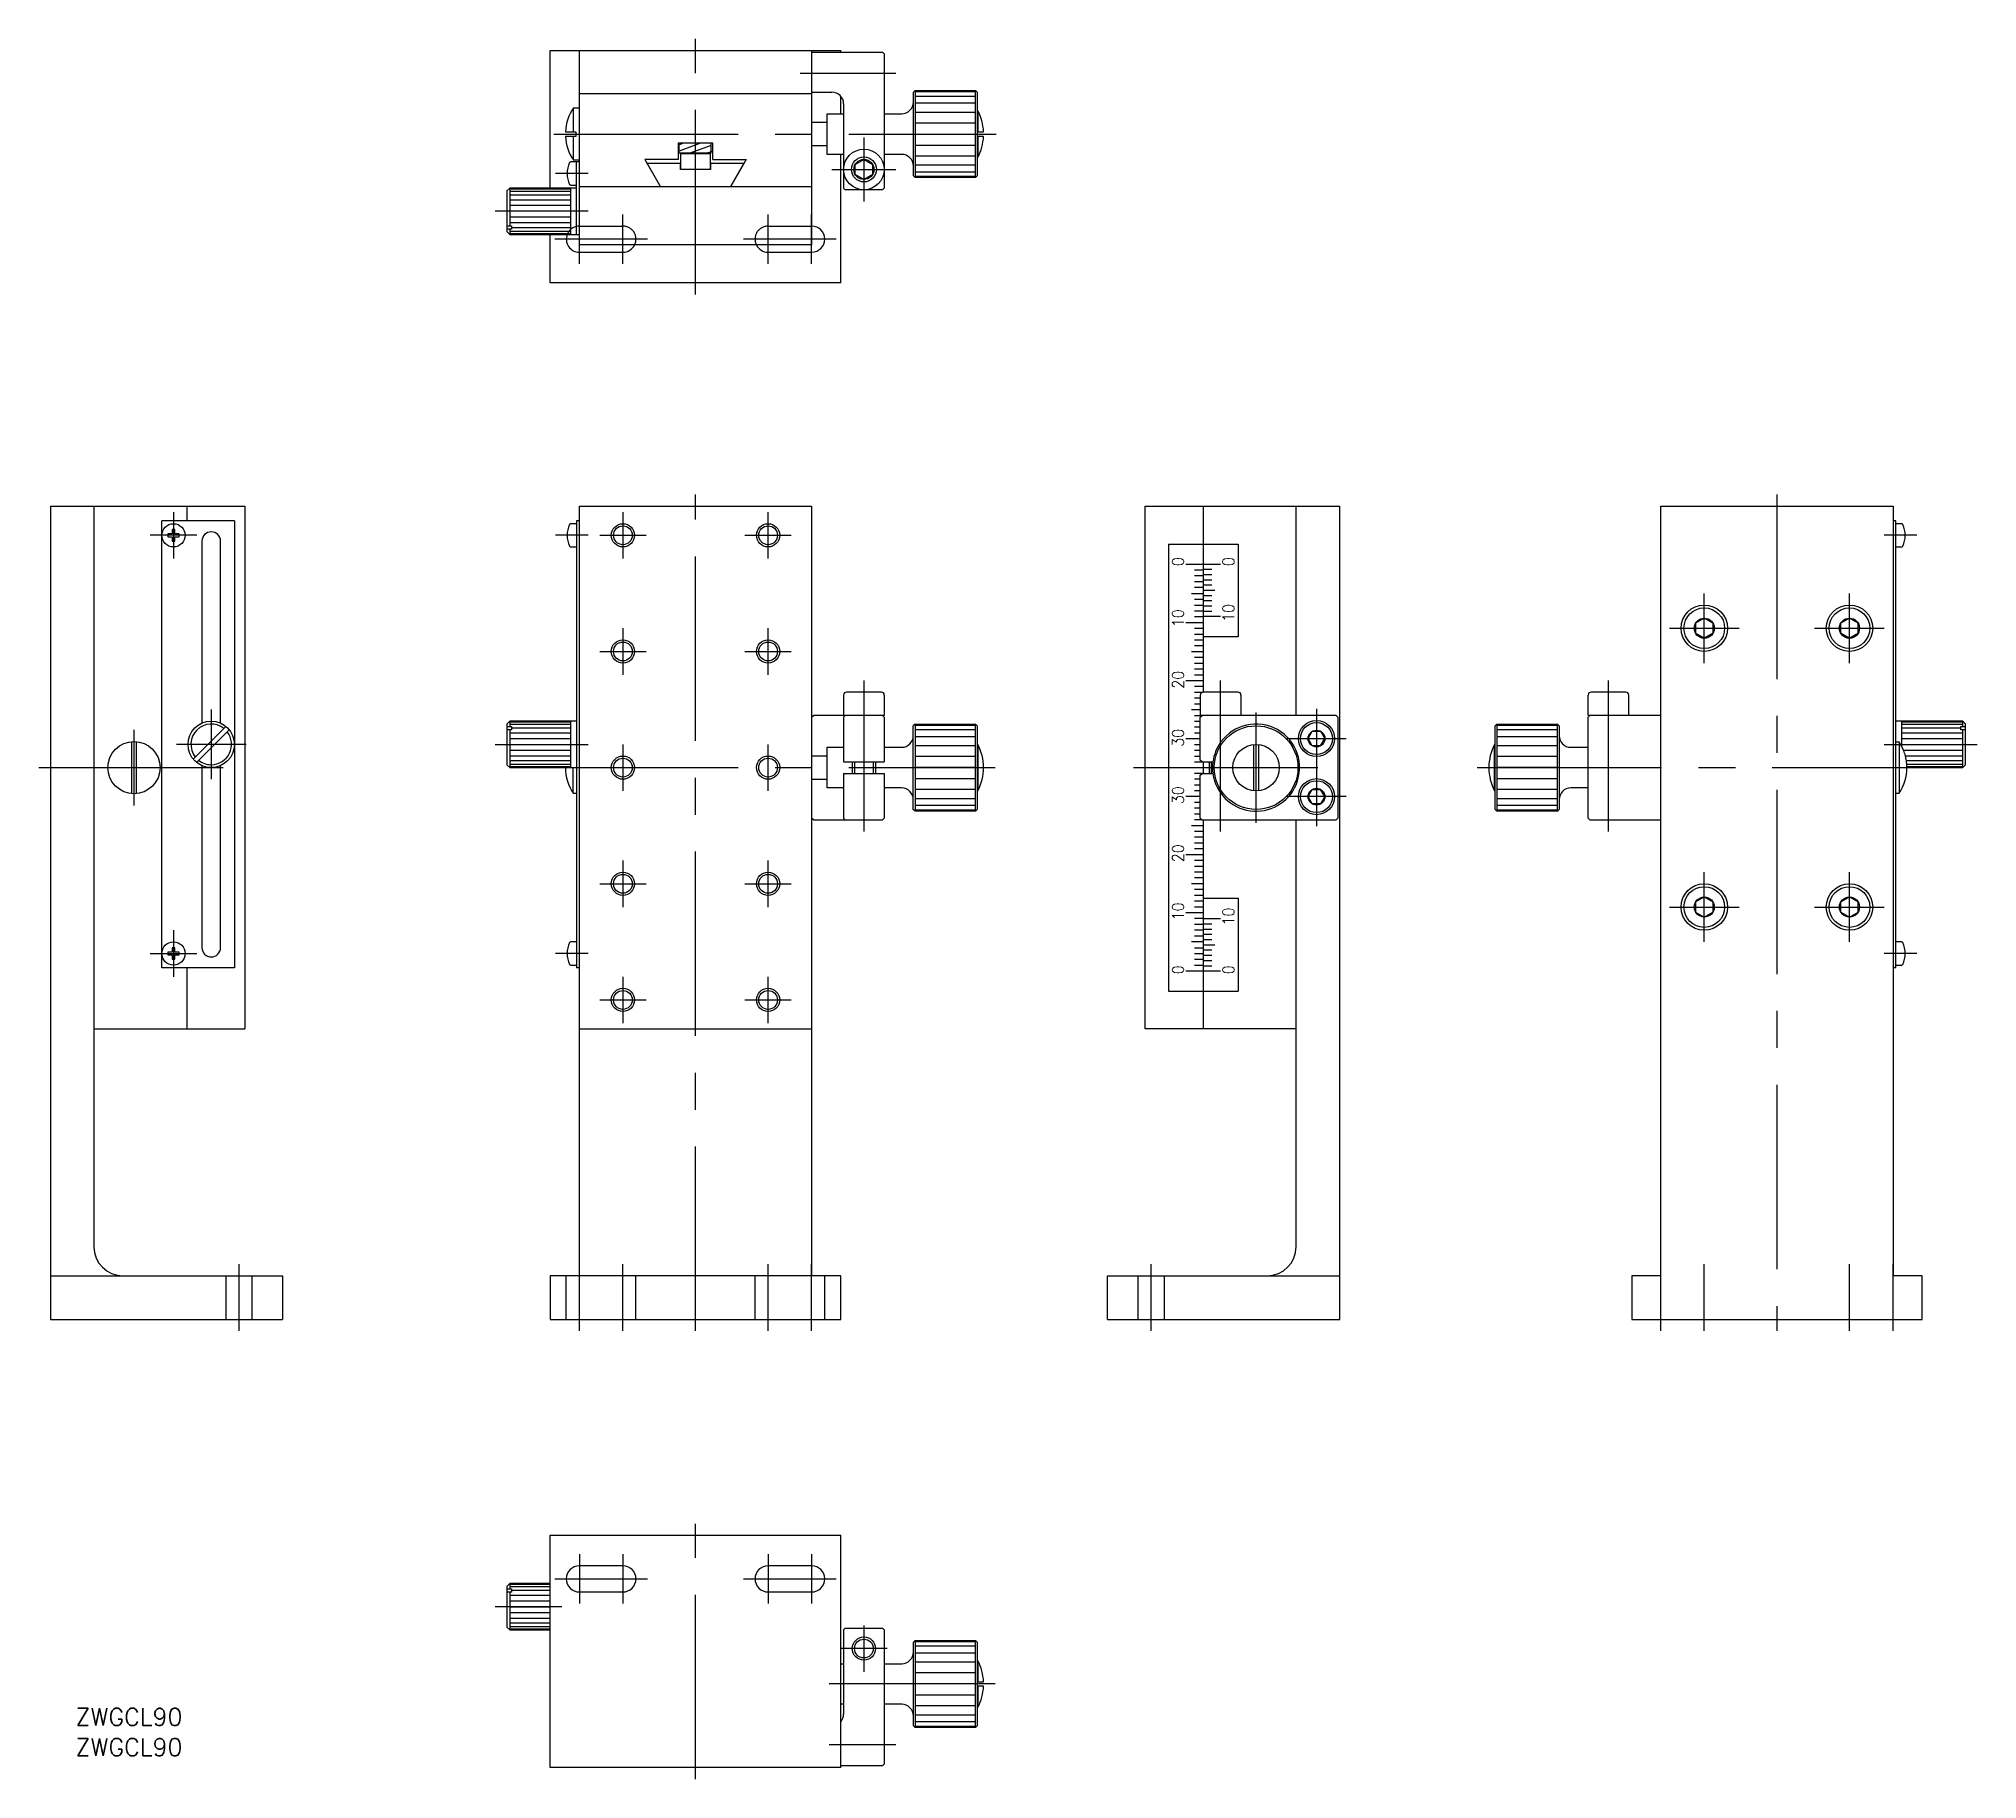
# Model space of a CAD drawing. Extents: x -113 to 221, y -174 to 125.
import ezdxf

# ---------------------------------------------------------------- set-up
doc = ezdxf.new("R2010")
doc.units = 0
doc.linetypes.add('CENTER', pattern=[50.8, 31.75, -6.35, 6.35, -6.35])
doc.linetypes.add('DASHED', pattern=[19.05, 12.7, -6.35])
doc.layers.get('0').update_dxf_attribs({"linetype": 'CONTINUOUS'})
doc.layers.add('CENTER', color=1, linetype='CENTER')
doc.styles.add('CONVERTER_2', font='txt.shx', dxfattribs={"width": 0.9})
doc.styles.get("Standard").update_dxf_attribs({"font": 'txt.shx', "height": 3, "bigfont": 'bigfont.shx'})

msp = doc.modelspace()

# ---------------------------------------------------------------- linework, layer by layer
at = {"color": 7, "linetype": 'CONTINUOUS'}
for p, q in [((-25, 123.49), (25, 123.49)), ((-25, 99.79), (-25, 123.49)), ((-20, 88.74), (-20, 123.49)), ((20, 123.49), (20, 99.99)), ((20, 123.19), (32.2, 123.19)), ((20, 122.89), (20, 116.29)), ((25, 123.19), (25, 123.49)), ((32.2, 123.19), (32.5, 122.89)), ((32.5, 122.89), (32.5, 115.49)), ((-21.01, 113.59), (-20, 113.59)), ((-21.01, 109.49), (-21.01, 113.59)), ((20, 115.99), (-20, 115.99)), ((20, 116.29), (23.5, 116.29)), ((25, 115.02), (25, 115.62)), ((25, 112.59), (25, 115.02)), ((25, 112.59), (25, 115.02)), ((25.5, 114.29), (25.5, 112.59)), ((32.5, 115.99), (32.5, 105.59)), ((37.81, 116.59), (37.51, 116.29)), ((37.51, 101.89), (37.51, 116.29)), ((37.81, 116.59), (37.81, 101.59)), ((37.81, 116.59), (48.21, 116.59)), ((48.21, 116.34), (37.81, 116.34)), ((37.81, 115.59), (48.21, 115.59)), ((48.21, 114.4), (37.81, 114.4)), ((48.21, 101.59), (48.21, 116.59)), ((48.51, 116.29), (48.21, 116.59)), ((48.51, 116.29), (48.51, 101.89)), ((22.7, 111.09), (20, 111.09)), ((22.7, 112.59), (25, 112.59)), ((22.7, 105.59), (22.7, 112.59)), ((25, 112.59), (25.5, 112.59)), ((25.5, 112.59), (25.5, 105.59)), ((32.5, 112.59), (35.51, 112.59)), ((37.81, 112.84), (48.21, 112.84)), ((37.81, 111.03), (48.21, 111.03)), ((48.51, 113.09), (48.61, 113.09)), ((48.61, 113.09), (48.61, 109.49)), ((-22.39, 109.49), (-20.6, 109.49)), ((-20.6, 108.69), (-22.39, 108.69)), ((-21.01, 104.59), (-21.01, 108.69)), ((-20.6, 109.49), (-20.6, 108.69)), ((-3, 107.49), (-3, 104.69)), ((3, 107.49), (-3, 107.49)), ((-2.8, 105.77), (-2.8, 107.49)), ((2.7, 105.77), (2.7, 107.49)), ((3, 104.69), (3, 107.49)), ((20, 107.09), (22.7, 107.09)), ((37.81, 109.09), (48.21, 109.09)), ((37.81, 107.15), (48.21, 107.15)), ((48.51, 109.49), (49.6, 109.49)), ((49.6, 108.69), (48.51, 108.69)), ((48.61, 108.69), (48.61, 105.09)), ((-20.5, 104.29), (-21.49, 104.29)), ((-20, 104.59), (-21.01, 104.59)), ((-20, 104.29), (-21, 104.29)), ((-20.5, 91.79), (-20.5, 104.29)), ((-8.71, 104.69), (-6, 99.99)), ((-3, 104.69), (-8.71, 104.69)), ((-8.31, 103.99), (-6, 99.99)), ((-2.6, 103.99), (-8.31, 103.99)), ((2.7, 105.77), (-2.8, 105.77)), ((-2.6, 102.99), (-2.6, 103.99)), ((-2.5, 102.99), (-2.5, 105.77)), ((2.5, 105.69), (-2.5, 105.69)), ((2.5, 105.77), (2.5, 102.99)), ((2.6, 103.99), (2.6, 102.99)), ((8.31, 103.99), (2.6, 103.99)), ((3, 106.09), (2.7, 106.09)), ((3, 104.69), (8.71, 104.69)), ((8.71, 104.69), (6, 99.99)), ((6, 99.99), (8.31, 103.99)), ((25.5, 105.59), (22.7, 105.59)), ((25, 83.49), (25, 105.59)), ((25.5, 105.59), (25.5, 99.79)), ((27.5, 103.86), (29, 104.72)), ((27.5, 102.13), (27.5, 103.86)), ((29, 104.72), (30.5, 103.86)), ((30.5, 103.86), (30.5, 102.13)), ((32.5, 105.59), (32.5, 102.99)), ((35.51, 105.59), (32.5, 105.59)), ((37.81, 105.34), (48.21, 105.34)), ((37.81, 103.79), (48.21, 103.79)), ((48.61, 105.09), (48.51, 105.09)), ((-21.49, 100.29), (-20.5, 100.29)), ((2.6, 102.99), (-2.6, 102.99)), ((29, 101.26), (27.5, 102.13)), ((30.5, 102.13), (29, 101.26)), ((32.5, 102.99), (32.5, 99.79)), ((37.51, 101.89), (37.81, 101.59)), ((37.81, 102.6), (48.21, 102.6)), ((37.81, 101.85), (48.21, 101.85)), ((48.21, 101.59), (37.81, 101.59)), ((48.51, 101.89), (48.21, 101.59)), ((-32.5, 99.29), (-32, 99.79)), ((-32.5, 99.29), (-32.5, 92.29)), ((-20.5, 99.79), (-32, 99.79)), ((-32, 99.79), (-32, 93.26)), ((-32, 99.66), (-21.49, 99.66)), ((-32, 99.26), (-21.49, 99.26)), ((-32, 98.62), (-21.49, 98.62)), ((-32, 97.79), (-21.49, 97.79)), ((-32, 96.83), (-21.49, 96.83)), ((-21.5, 99.79), (-21.5, 91.79)), ((20, 99.99), (-20, 99.99)), ((20, 99.99), (20, 89.99)), ((25.8, 99.49), (25.5, 99.79)), ((32.2, 99.49), (25.8, 99.49)), ((32.5, 99.79), (32.2, 99.49)), ((-21.49, 95.79), (-32, 95.79)), ((-21.49, 94.76), (-32, 94.76)), ((-21.49, 93.79), (-32, 93.79)), ((-32.5, 93.26), (-31.7, 93.26)), ((-31.7, 92.7), (-32.5, 92.7)), ((-32, 91.79), (-32.5, 92.29)), ((-32, 92.7), (-32, 91.79)), ((-21.49, 92.33), (-32, 92.33)), ((-21.49, 91.93), (-32, 91.93)), ((-32, 91.79), (-20, 91.79)), ((-31.7, 93.26), (-31.7, 92.7)), ((-21.49, 92.96), (-31.7, 92.96)), ((-25, 83.49), (-25, 91.79)), ((20, 89.99), (-20, 89.99)), ((-20, 88.74), (-12.5, 88.74)), ((12.5, 88.74), (20, 88.74)), ((25, 83.49), (-25, 83.49)), ((-111.09, 45), (-77.59, 45)), ((-111.09, 45), (-111.09, -95)), ((-103.59, 45), (-103.59, -82.5)), ((-87.59, 45), (-87.59, 42.5)), ((-77.59, 45), (-77.59, -45)), ((-20, -87.5), (-20, 45)), ((-20, 45), (20, 45)), ((20, 45), (20, -87.5)), ((77.43, -45), (77.43, 45)), ((77.43, 45), (110.93, 45)), ((87.43, 45), (87.43, 30)), ((103.43, 9), (103.43, 45)), ((110.93, -95), (110.93, 45)), ((166.21, -87.5), (166.21, 45)), ((166.21, 45), (206.21, 45)), ((206.21, 45), (206.21, -87.5)), ((-91.89, -34.5), (-91.89, 42.5)), ((-79.39, 42.5), (-91.89, 42.5)), ((-90.89, 40.25), (-90.89, 39.75)), ((-90.14, 40.25), (-90.89, 40.25)), ((-89.64, 41), (-90.14, 41)), ((-90.14, 41), (-90.14, 40.25)), ((-89.64, 40.25), (-89.64, 41)), ((-88.89, 40.25), (-89.64, 40.25)), ((-88.89, 39.75), (-88.89, 40.25)), ((-79.39, 42.5), (-79.39, -34.5)), ((-20.5, 42), (-21.49, 42)), ((-20.5, 42.5), (-20.5, -34.5)), ((-20, 42.5), (-20.5, 42.5)), ((206.71, 42.5), (206.21, 42.5)), ((206.71, -34.5), (206.71, 42.5)), ((207.7, 42), (206.71, 42)), ((-90.89, 39.75), (-90.14, 39.75)), ((-90.14, 39.75), (-90.14, 39)), ((-90.14, 39), (-89.64, 39)), ((-89.64, 39), (-89.64, 39.75)), ((-89.64, 39.75), (-88.89, 39.75)), ((-84.99, 39), (-84.99, 7.67)), ((-81.79, 7.67), (-81.79, 39)), ((-21.49, 38), (-20.5, 38)), ((81.43, 38.5), (81.43, 0)), ((81.43, 38.5), (93.43, 38.5)), ((93.43, 38.5), (93.43, 22.5)), ((206.71, 38), (207.7, 38)), ((87.43, 35), (84.43, 35)), ((87.43, 34), (85.93, 34)), ((90.43, 35), (87.43, 35)), ((88.93, 34.1), (87.43, 34.1)), ((87.43, 33), (85.93, 33)), ((87.43, 32), (85.93, 32)), ((87.43, 31), (85.93, 31)), ((88.93, 33.2), (87.43, 33.2)), ((88.93, 32.3), (87.43, 32.3)), ((87.43, 32), (87.43, 31)), ((87.43, 32), (87.43, 31)), ((88.93, 31.4), (87.43, 31.4)), ((87.43, 31), (87.43, 30)), ((87.43, 31), (87.43, 30)), ((89.43, 30.5), (87.43, 30.5)), ((85.43, 30), (87.43, 30)), ((85.93, 29), (87.43, 29)), ((85.93, 28), (87.43, 28)), ((85.93, 27), (87.43, 27)), ((87.43, 30), (87.43, 29)), ((87.43, 30), (87.43, 29)), ((88.93, 29.6), (87.43, 29.6)), ((87.43, 29), (87.43, 28)), ((87.43, 29), (87.43, 28)), ((88.93, 28.7), (87.43, 28.7)), ((87.43, 28), (87.43, 27)), ((87.43, 28), (87.43, 27)), ((88.93, 27.8), (87.43, 27.8)), ((87.43, 27), (87.43, 26)), ((87.43, 27), (87.43, 26)), ((88.93, 26.9), (87.43, 26.9)), ((84.43, 25), (87.43, 25)), ((85.93, 26), (87.43, 26)), ((85.93, 24), (87.43, 24)), ((90.43, 26), (87.43, 26)), ((87.43, 26), (87.43, 25)), ((87.43, 26), (87.43, 25)), ((87.43, 25), (87.43, 24)), ((87.43, 24), (87.43, 23)), ((173.71, 25.73), (172.21, 24.87)), ((172.21, 24.87), (172.21, 23.13)), ((175.21, 24.87), (173.71, 25.73)), ((175.21, 24.87), (175.21, 23.13)), ((198.71, 25.73), (197.21, 24.87)), ((197.21, 23.13), (197.21, 24.87)), ((200.21, 24.87), (198.71, 25.73)), ((200.21, 23.13), (200.21, 24.87)), ((85.93, 23), (87.43, 23)), ((85.93, 22), (87.43, 22)), ((85.93, 21), (87.43, 21)), ((87.43, 23), (87.43, 22)), ((93.43, 22.5), (87.43, 22.5)), ((87.43, 22), (87.43, 21)), ((87.43, 21), (87.43, 20)), ((173.71, 22.27), (172.21, 23.13)), ((175.21, 23.13), (173.71, 22.27)), ((198.71, 22.27), (197.21, 23.13)), ((200.21, 23.13), (198.71, 22.27)), ((85.43, 20), (87.43, 20)), ((85.93, 19), (87.43, 19)), ((85.93, 18), (87.43, 18)), ((85.93, 17), (87.43, 17)), ((87.43, 20), (87.43, 19)), ((87.43, 19), (87.43, 18)), ((87.43, 18), (87.43, 17)), ((87.43, 17), (87.43, 16)), ((84.43, 15), (87.43, 15)), ((85.93, 16), (87.43, 16)), ((85.93, 14), (87.43, 14)), ((87.43, 16), (87.43, 15)), ((87.43, 15), (87.43, 14)), ((87.43, 14), (87.43, 13)), ((25.5, 12.5), (25.5, 9)), ((32, 13), (26, 13)), ((32.5, 12.5), (32.5, 9)), ((85.93, 13), (87.43, 13)), ((85.93, 12), (86.93, 12)), ((85.93, 11), (86.93, 11)), ((86.93, 12.5), (86.93, 12)), ((86.93, 12), (86.93, 11)), ((86.93, 11), (86.93, 10)), ((93.43, 13), (87.43, 13)), ((93.93, 12.5), (93.93, 9)), ((153.71, 9), (153.71, 12.5)), ((160.21, 13), (154.21, 13)), ((160.71, 9), (160.71, 12.5)), ((-86.49, 1.47), (-80.86, 7.1)), ((-32.5, 7.5), (-32, 8)), ((-32.5, 7.5), (-32.5, 0.5)), ((-32.5, 7.1), (-31.7, 7.1)), ((-20.5, 8), (-32, 8)), ((-32, 8), (-32, 7.1)), ((-32, 7.86), (-21.5, 7.86)), ((-32, 7.46), (-21.5, 7.46)), ((-31.7, 7.1), (-31.7, 6.53)), ((-31.7, 6.83), (-21.5, 6.83)), ((-21.5, 8), (-21.5, 0)), ((20, 8.7), (20.3, 9)), ((20, 8.7), (20, -8.7)), ((32.5, 9), (20.3, 9)), ((25.5, 9), (25, 9)), ((25.8, 9), (25.5, 8.7)), ((25.5, 8.7), (25.5, 1)), ((32.5, 8.7), (32.2, 9)), ((32.5, 8.7), (32.5, 1)), ((37.8, 7.5), (37.5, 7.2)), ((37.5, 0), (37.5, 7.2)), ((37.8, 7.5), (37.8, -7.5)), ((37.8, 7.5), (48.2, 7.5)), ((48.2, 7.24), (37.8, 7.24)), ((48.2, -7.5), (48.2, 7.5)), ((48.2, 7.5), (48.5, 7.2)), ((48.5, 7.2), (48.5, -7.2)), ((85.43, 10), (86.93, 10)), ((85.93, 9), (86.93, 9)), ((85.93, 8), (86.93, 8)), ((85.93, 7), (86.93, 7)), ((86.93, 10), (86.93, 9)), ((103.43, 9), (86.93, 9)), ((86.93, 8.7), (87.23, 9)), ((86.93, 8), (86.93, 8.7)), ((86.93, 7), (86.93, 8)), ((86.93, 6), (86.93, 7)), ((87.43, 9), (87.23, 9)), ((110.33, 9), (103.43, 9)), ((110.63, 8.7), (110.33, 9)), ((110.63, 8.7), (110.63, -8.7)), ((137.71, 7.2), (138.01, 7.5)), ((137.71, -7.2), (137.71, 7.2)), ((138.01, 7.5), (138.01, -7.5)), ((138.01, 7.5), (148.41, 7.5)), ((148.41, 7.24), (138.01, 7.24)), ((148.41, -7.5), (148.41, 7.5)), ((148.71, 7.2), (148.41, 7.5)), ((148.71, 7.2), (148.71, 0)), ((166.21, 9), (153.71, 9)), ((154.01, 9), (153.71, 8.7)), ((153.71, -8.7), (153.71, 8.7)), ((166.21, 2), (166.21, 9)), ((166.21, -8.7), (166.21, 8.7)), ((218.21, 8), (206.71, 8)), ((207.71, 3.66), (207.71, 8)), ((207.71, 7.86), (218.21, 7.86)), ((207.71, 7.46), (218.21, 7.46)), ((207.71, 6.83), (217.91, 6.83)), ((217.91, 6.53), (217.91, 7.1)), ((217.91, 7.1), (218.71, 7.1)), ((218.21, 8), (218.71, 7.5)), ((218.21, 7.1), (218.21, 8)), ((218.71, 0.5), (218.71, 7.5)), ((-97.09, -4.48), (-97.09, 4.48)), ((-96.29, 4.48), (-96.29, -4.48)), ((-80.29, 6.53), (-85.92, 0.9)), ((-31.7, 6.53), (-32.5, 6.53)), ((-32, 6.53), (-32, 0)), ((-32, 6), (-21.5, 6)), ((-32, 5.04), (-21.5, 5.04)), ((-32, 4), (-21.5, 4)), ((22.7, 3.5), (25.5, 3.5)), ((22.7, -3.5), (22.7, 3.5)), ((32.5, 3.5), (35.5, 3.5)), ((48.2, 6.5), (37.8, 6.5)), ((48.2, 5.3), (37.8, 5.3)), ((48.2, 3.75), (37.8, 3.75)), ((48.5, 4), (48.6, 4)), ((48.6, 4), (48.6, -4)), ((84.43, 5), (86.93, 5)), ((85.93, 6), (86.93, 6)), ((85.93, 4), (86.93, 4)), ((86.93, 5), (86.93, 6)), ((86.93, 4), (86.93, 5)), ((86.93, 3), (86.93, 4)), ((96.13, -3.98), (96.13, 3.98)), ((96.93, 3.98), (96.93, -3.98)), ((105.48, 5), (106.2, 6.25)), ((106.2, 3.75), (105.48, 5)), ((106.2, 6.25), (107.65, 6.25)), ((107.65, 3.75), (106.2, 3.75)), ((107.65, 6.25), (108.37, 5)), ((107.65, 3.75), (108.37, 5)), ((137.61, 4), (137.71, 4)), ((137.61, -4), (137.61, 4)), ((148.41, 6.5), (138.01, 6.5)), ((148.41, 5.3), (138.01, 5.3)), ((148.41, 3.75), (138.01, 3.75)), ((150.71, 3.5), (153.71, 3.5)), ((207.27, 4.41), (206.71, 4.41)), ((207.27, 4.41), (207.27, 0)), ((207.71, 6), (218.21, 6)), ((207.71, 5.04), (218.21, 5.04)), ((207.71, 4), (218.21, 4)), ((218.71, 6.53), (217.91, 6.53)), ((218.21, 0), (218.21, 6.53)), ((-84.99, 0.33), (-84.99, -31)), ((-81.79, -31), (-81.79, 0.33)), ((-32, 0), (-32.5, 0.5)), ((-21.5, 2.96), (-32, 2.96)), ((-21.5, 2), (-32, 2)), ((-21.5, 1.17), (-32, 1.17)), ((-21.5, 0.54), (-32, 0.54)), ((-21.5, 0.14), (-32, 0.14)), ((-32, 0), (-20.5, 0)), ((-21.06, -4.41), (-21.06, 0)), ((20, 2), (20, -2)), ((22.7, 2), (20, 2)), ((25.5, 1), (32.5, 1)), ((27, 1), (27.38, 1)), ((27.38, 1), (27.38, -1)), ((27.38, 1), (30.62, 1)), ((30.62, 1), (30.62, -1)), ((30.62, 1), (31, 1)), ((37.5, -7.2), (37.5, 0)), ((48.2, 1.94), (37.8, 1.94)), ((48.2, 0), (37.8, 0)), ((81.43, 0), (81.43, -38.5)), ((85.43, 0), (87.43, 0)), ((85.93, 3), (86.93, 3)), ((85.93, 2), (86.93, 2)), ((85.93, 1), (87.23, 1)), ((86.93, 2), (86.93, 3)), ((86.93, 1.3), (86.93, 2)), ((87.23, 1), (86.93, 1.3)), ((87.23, 1), (87.43, 1)), ((87.43, 1), (87.43, -1)), ((87.43, 1), (89.09, 1)), ((87.43, 1), (87.43, 0)), ((87.43, 0), (87.43, -1)), ((88.8, 1), (88.8, -1)), ((148.41, 1.94), (138.01, 1.94)), ((148.41, 0), (138.01, 0)), ((148.71, 0), (148.71, -7.2)), ((207.27, 0), (207.27, -4.41)), ((218.21, 2.96), (208.03, 2.96)), ((218.21, 2), (208.34, 2)), ((218.21, 1.17), (208.51, 1.17)), ((218.21, 0.54), (208.58, 0.54)), ((218.21, 0.14), (208.59, 0.14)), ((208.6, 0), (218.21, 0)), ((218.71, 0.5), (218.21, 0)), ((20, -2), (22.7, -2)), ((25.5, -1), (25.5, -8.7)), ((25.5, -1), (32.5, -1)), ((27, -1), (27.38, -1)), ((27.38, -1), (30.62, -1)), ((30.62, -1), (31, -1)), ((32.5, -1), (32.5, -8.7)), ((48.2, -1.94), (37.8, -1.94)), ((87.23, -1), (85.93, -1)), ((86.93, -2), (85.93, -2)), ((86.93, -3), (85.93, -3)), ((86.93, -1.3), (87.23, -1)), ((86.93, -8.7), (86.93, -1.3)), ((87.23, -1), (87.43, -1)), ((87.23, -1), (87.43, -1)), ((87.43, -1), (89.09, -1)), ((148.41, -1.94), (138.01, -1.94)), ((166.21, -9), (166.21, -2)), ((-21.06, -4.41), (-20.5, -4.41)), ((25.5, -3.5), (22.7, -3.5)), ((35.5, -3.5), (32.5, -3.5)), ((48.2, -3.75), (37.8, -3.75)), ((37.8, -5.3), (48.2, -5.3)), ((48.2, -6.5), (37.8, -6.5)), ((48.6, -4), (48.5, -4)), ((86.93, -5), (84.43, -5)), ((86.93, -4), (85.93, -4)), ((86.93, -6), (85.93, -6)), ((105.48, -5), (106.2, -3.75)), ((106.2, -6.25), (105.48, -5)), ((106.2, -3.75), (107.65, -3.75)), ((107.65, -6.25), (106.2, -6.25)), ((108.37, -5), (107.65, -3.75)), ((108.37, -5), (107.65, -6.25)), ((137.71, -4), (137.61, -4)), ((148.41, -3.75), (138.01, -3.75)), ((138.01, -5.3), (148.41, -5.3)), ((148.41, -6.5), (138.01, -6.5)), ((153.71, -3.5), (150.71, -3.5)), ((206.71, -4.41), (207.27, -4.41)), ((20.3, -9), (20, -8.7)), ((20.3, -9), (32.2, -9)), ((25.8, -9), (25.5, -8.7)), ((32.2, -9), (32.5, -8.7)), ((37.8, -7.5), (37.5, -7.2)), ((37.8, -7.24), (48.2, -7.24)), ((48.2, -7.5), (37.8, -7.5)), ((48.2, -7.5), (48.5, -7.2)), ((87.43, -10), (85.43, -10)), ((86.93, -7), (85.93, -7)), ((86.93, -8), (85.93, -8)), ((87.23, -9), (85.93, -9)), ((86.93, -8.7), (87.23, -9)), ((87.23, -9), (87.43, -9)), ((87.23, -9), (87.93, -9)), ((87.43, -9), (103.43, -9)), ((87.43, -9), (87.43, -10)), ((87.43, -10), (87.43, -11)), ((103.43, -82.5), (103.43, -9)), ((103.43, -9), (110.33, -9)), ((110.33, -9), (110.63, -8.7)), ((110.63, -8.7), (110.33, -9)), ((137.71, -7.2), (138.01, -7.5)), ((138.01, -7.24), (148.41, -7.24)), ((148.41, -7.5), (138.01, -7.5)), ((148.71, -7.2), (148.41, -7.5)), ((153.71, -8.7), (154.01, -9)), ((154.01, -9), (166.21, -9)), ((87.43, -11), (85.93, -11)), ((87.43, -12), (85.93, -12)), ((87.43, -13), (85.93, -13)), ((87.43, -11), (87.43, -12)), ((87.43, -12), (87.43, -22.5)), ((87.43, -15), (84.43, -15)), ((87.43, -14), (85.93, -14)), ((87.43, -16), (85.93, -16)), ((87.43, -20), (85.43, -20)), ((87.43, -17), (85.93, -17)), ((87.43, -18), (85.93, -18)), ((87.43, -19), (85.93, -19)), ((87.43, -21), (85.93, -21)), ((87.43, -22), (85.93, -22)), ((87.43, -23), (85.93, -23)), ((87.43, -22.5), (87.43, -45)), ((87.43, -22.5), (93.43, -22.5)), ((93.43, -22.5), (93.43, -38.5)), ((172.21, -23.13), (173.71, -22.27)), ((172.21, -23.13), (172.21, -24.87)), ((173.71, -22.27), (175.21, -23.13)), ((175.21, -23.13), (175.21, -24.87)), ((197.21, -23.13), (198.71, -22.27)), ((197.21, -24.87), (197.21, -23.13)), ((198.71, -22.27), (200.21, -23.13)), ((200.21, -24.87), (200.21, -23.13)), ((87.43, -25), (84.43, -25)), ((87.43, -25), (84.43, -25)), ((87.43, -24), (85.93, -24)), ((87.43, -24), (85.93, -24)), ((87.43, -26), (85.93, -26)), ((87.43, -26), (85.93, -26)), ((87.43, -24), (87.43, -25)), ((87.43, -25), (87.43, -26)), ((87.43, -26), (90.43, -26)), ((87.43, -26), (87.43, -27)), ((172.21, -24.87), (173.71, -25.73)), ((173.71, -25.73), (175.21, -24.87)), ((197.21, -24.87), (198.71, -25.73)), ((198.71, -25.73), (200.21, -24.87)), ((-20.5, -30), (-21.49, -30)), ((87.43, -30), (85.43, -30)), ((87.43, -30), (85.43, -30)), ((87.43, -27), (85.93, -27)), ((87.43, -27), (85.93, -27)), ((87.43, -28), (85.93, -28)), ((87.43, -28), (85.93, -28)), ((87.43, -29), (85.93, -29)), ((87.43, -29), (85.93, -29)), ((87.43, -26.9), (88.93, -26.9)), ((87.43, -27), (87.43, -28)), ((87.43, -27.8), (88.93, -27.8)), ((87.43, -28), (87.43, -29)), ((87.43, -28.7), (88.93, -28.7)), ((87.43, -29), (87.43, -30)), ((87.43, -29.6), (88.93, -29.6)), ((87.43, -30), (87.43, -31)), ((207.7, -30), (206.71, -30)), ((-90.89, -31.75), (-90.89, -32.25)), ((-90.14, -31.75), (-90.89, -31.75)), ((-90.89, -32.25), (-90.14, -32.25)), ((-89.64, -31), (-90.14, -31)), ((-90.14, -31), (-90.14, -31.75)), ((-90.14, -32.25), (-90.14, -33)), ((-90.14, -33), (-89.64, -33)), ((-89.64, -31.75), (-89.64, -31)), ((-88.89, -31.75), (-89.64, -31.75)), ((-89.64, -32.25), (-88.89, -32.25)), ((-89.64, -33), (-89.64, -32.25)), ((-88.89, -32.25), (-88.89, -31.75)), ((85.93, -31), (87.43, -31)), ((85.93, -31), (87.43, -31)), ((85.93, -32), (87.43, -32)), ((85.93, -32), (87.43, -32)), ((85.93, -33), (87.43, -33)), ((87.43, -30.5), (89.43, -30.5)), ((87.43, -31), (87.43, -32)), ((87.43, -31.4), (88.93, -31.4)), ((87.43, -32.3), (88.93, -32.3)), ((87.43, -33.2), (88.93, -33.2)), ((-79.39, -34.5), (-91.89, -34.5)), ((-87.59, -34.5), (-87.59, -45)), ((-21.49, -34), (-20.5, -34)), ((-20, -34.5), (-20.5, -34.5)), ((84.43, -35), (87.43, -35)), ((85.93, -34), (87.43, -34)), ((87.43, -34.1), (88.93, -34.1)), ((87.43, -35), (90.43, -35)), ((206.71, -34.5), (206.21, -34.5)), ((206.71, -34), (207.7, -34)), ((81.43, -38.5), (93.43, -38.5)), ((-103.59, -45), (-77.59, -45)), ((-20, -45), (20, -45)), ((103.43, -45), (77.43, -45)), ((-111.09, -87.5), (-71.09, -87.5)), ((-71.09, -87.5), (-71.09, -95)), ((25, -87.5), (-25, -87.5)), ((-25, -87.5), (-25, -95)), ((25, -95), (25, -87.5)), ((70.93, -87.5), (110.93, -87.5)), ((70.93, -95), (70.93, -87.5)), ((166.21, -87.5), (161.21, -87.5)), ((161.21, -87.5), (161.21, -95)), ((211.21, -87.5), (206.21, -87.5)), ((211.21, -95), (211.21, -87.5)), ((-111.09, -95), (-71.09, -95)), ((-25, -95), (25, -95)), ((70.93, -95), (110.93, -95)), ((161.21, -95), (211.21, -95)), ((-25, -132.18), (25, -132.18)), ((-25, -140.48), (-25, -132.18)), ((25, -154.28), (25, -132.18)), ((-12.5, -137.43), (-20, -137.43)), ((20, -137.43), (12.5, -137.43)), ((-32.5, -140.98), (-32, -140.48)), ((-32.5, -140.98), (-32.5, -147.98)), ((-32.5, -141.38), (-31.7, -141.38)), ((-31.7, -141.94), (-32.5, -141.94)), ((-25, -140.48), (-32, -140.48)), ((-32, -140.48), (-32, -141.38)), ((-32, -140.61), (-25, -140.61)), ((-32, -141.01), (-25, -141.01)), ((-32, -141.94), (-32, -144.48)), ((-32, -142.48), (-25, -142.48)), ((-32, -143.44), (-25, -143.44)), ((-31.7, -141.38), (-31.7, -141.94)), ((-31.7, -141.65), (-25, -141.65)), ((-25, -140.61), (-25, -140.48)), ((-25, -141.01), (-25, -140.61)), ((-25, -141.65), (-25, -141.01)), ((-25, -142.48), (-25, -141.65)), ((-25, -143.44), (-25, -142.48)), ((-25, -144.48), (-25, -143.44)), ((-20, -141.93), (-12.5, -141.93)), ((12.5, -141.93), (20, -141.93)), ((-32, -144.48), (-25, -144.48)), ((-32, -144.48), (-32, -148.48)), ((-25, -145.51), (-32, -145.51)), ((-25, -146.48), (-32, -146.48)), ((-25, -145.51), (-25, -144.48)), ((-25, -146.48), (-25, -145.51)), ((-25, -147.3), (-25, -146.48)), ((-32, -148.48), (-32.5, -147.98)), ((-25, -147.3), (-32, -147.3)), ((-25, -147.94), (-32, -147.94)), ((-25, -148.34), (-32, -148.34)), ((-32, -148.48), (-25, -148.48)), ((-25, -147.94), (-25, -147.3)), ((-25, -148.34), (-25, -147.94)), ((-25, -148.48), (-25, -148.34)), ((-25, -172.18), (-25, -148.48)), ((25.5, -148.48), (25.8, -148.18)), ((25.5, -148.48), (25.5, -154.28)), ((25.8, -148.18), (32.2, -148.18)), ((32.2, -148.18), (32.5, -148.48)), ((32.5, -148.48), (32.5, -151.68)), ((32.5, -151.68), (32.5, -154.28)), ((37.81, -150.28), (37.51, -150.58)), ((37.51, -164.98), (37.51, -150.58)), ((37.81, -150.28), (37.81, -165.28)), ((37.81, -150.28), (48.21, -150.28)), ((48.21, -150.53), (37.81, -150.53)), ((48.21, -151.28), (37.81, -151.28)), ((48.21, -152.47), (37.81, -152.47)), ((48.21, -165.28), (48.21, -150.28)), ((48.21, -150.28), (48.51, -150.58)), ((48.51, -150.58), (48.51, -164.98)), ((25, -161.28), (25, -154.28)), ((25, -154.28), (25.5, -154.28)), ((25.5, -154.28), (25.5, -161.28)), ((32.5, -154.28), (32.5, -164.68)), ((32.5, -154.28), (35.51, -154.28)), ((48.21, -154.03), (37.81, -154.03)), ((48.21, -155.83), (37.81, -155.83)), ((48.51, -153.78), (48.61, -153.78)), ((48.61, -153.78), (48.61, -157.38)), ((48.21, -157.78), (37.81, -157.78)), ((48.21, -159.72), (37.81, -159.72)), ((48.51, -157.38), (49.6, -157.38)), ((49.6, -158.18), (48.51, -158.18)), ((48.61, -158.18), (48.61, -161.78)), ((25, -164.3), (25, -161.28)), ((25, -164.3), (25, -161.28)), ((25.5, -161.28), (25, -161.28)), ((25.5, -161.28), (25.5, -162.98)), ((35.51, -161.28), (32.5, -161.28)), ((48.21, -161.53), (37.81, -161.53)), ((37.81, -163.08), (48.21, -163.08)), ((48.61, -161.78), (48.51, -161.78)), ((25, -171.88), (25, -164.3)), ((32.5, -164.18), (32.5, -171.58)), ((37.51, -164.98), (37.81, -165.28)), ((48.21, -164.27), (37.81, -164.27)), ((37.81, -165.02), (48.21, -165.02)), ((48.21, -165.28), (37.81, -165.28)), ((48.21, -165.28), (48.51, -164.98)), ((25, -172.18), (-25, -172.18)), ((25, -172.18), (25, -171.88)), ((32.2, -171.88), (25, -171.88)), ((32.5, -171.58), (32.2, -171.88))]:
    msp.add_line(p, q, dxfattribs=at)
at = {"color": 3, "linetype": 'CONTINUOUS'}
for p, q in [((0.86, 107.49), (-2.8, 106.16)), ((-2.06, 107.49), (-2.8, 107.22)), ((2.7, 107.1), (-0.95, 105.77)), ((2.7, 106.03), (1.97, 105.77)), ((27, 1), (27, -1)), ((31, 1), (31, -1)), ((88.43, 1), (88.43, -1))]:
    msp.add_line(p, q, dxfattribs=at)
at = {"color": 3, "linetype": 'DASHED'}
for p, q in [((-20, 93.24), (-12.5, 93.24)), ((12.5, 93.24), (20, 93.24)), ((-80.84, -95), (-80.84, -87.5)), ((-76.34, -95), (-76.34, -87.5)), ((-22.25, -95), (-22.25, -87.5)), ((-10.25, -95), (-10.25, -87.5)), ((10.25, -95), (10.25, -87.5)), ((22.25, -95), (22.25, -87.5)), ((76.18, -87.5), (76.18, -95)), ((80.68, -87.5), (80.68, -95))]:
    msp.add_line(p, q, dxfattribs=at)
at = {"color": 7, "linetype": 'CONTINUOUS'}
for centre, radius in [((29, 102.99), 3.5), ((29, 102.99), 2.15), ((29, 102.99), 1.73), ((-89.89, 40), 2), ((-12.5, 40), 1.62), ((12.5, 40), 1.62), ((173.71, 24), 4), ((173.71, 24), 3.5), ((198.71, 24), 4), ((198.71, 24), 3.5), ((173.71, 24), 1.73), ((198.71, 24), 1.73), ((-12.5, 20), 1.62), ((12.5, 20), 1.62), ((-83.39, 4), 4), ((96.53, 0), 7.2), ((106.93, 5), 3.1), ((106.93, 5), 2.75), ((-96.69, 0), 4.5), ((96.53, 0), 4), ((106.93, 5), 1.44), ((-12.5, 0), 1.62), ((12.5, 0), 1.62), ((106.93, -5), 3.1), ((106.93, -5), 2.75), ((106.93, -5), 1.44), ((-12.5, -20), 1.62), ((12.5, -20), 1.62), ((173.71, -24), 4), ((198.71, -24), 4), ((173.71, -24), 3.5), ((173.71, -24), 1.73), ((198.71, -24), 3.5), ((198.71, -24), 1.73), ((-89.89, -32), 2), ((-12.5, -40), 1.62), ((12.5, -40), 1.62), ((29, -151.68), 1.62)]:
    msp.add_circle(centre, radius, dxfattribs=at)
at = {"color": 3, "linetype": 'CONTINUOUS'}
for centre in [(-12.5, 40), (12.5, 40), (-12.5, 20), (12.5, 20), (-12.5, 0), (12.5, 0), (-12.5, -20), (12.5, -20), (-12.5, -40), (12.5, -40), (29, -151.68)]:
    msp.add_circle(centre, 2, dxfattribs=at)
at = {"color": 7, "linetype": 'CONTINUOUS'}
for centre, radius, start, end in [((-14.4, 109.09), 8, 145.7711, 177.134), ((23.5, 114.29), 2, 0, 90), ((35.51, 114.59), 2, 270, 0), ((41.11, 109.09), 8.5, 2.6973, 28.0725), ((-14.4, 109.09), 8, 182.866, 214.2289), ((41.11, 109.09), 8.5, 331.9275, 357.3027), ((-17.75, 102.29), 4.35, 154.3284, 205.6716), ((-21.49, 104.09), 0.2, 90, 154.3284), ((35.51, 103.59), 2, 0, 90), ((-21.49, 100.49), 0.2, 205.6716, 270), ((-20, 90.99), 2.25, 159.1725, 270), ((20, 90.99), 2.25, 270, 90), ((-12.5, 90.99), 2.25, 270, 333.6122), ((12.5, 90.99), 2.25, 206.3878, 270), ((-83.39, 39), 1.6, 360, 180), ((-17.75, 40), 4.35, 154.3284, 205.6716), ((-21.49, 41.8), 0.2, 90, 154.3284), ((207.7, 41.8), 0.2, 25.6716, 90), ((203.96, 40), 4.35, 334.3284, 25.6716), ((-21.49, 38.2), 0.2, 205.6716, 270), ((207.7, 38.2), 0.2, 270, 334.3284), ((26, 12.5), 0.5, 90, 180), ((32, 12.5), 0.5, 0, 90), ((87.43, 12.5), 0.5, 90, 180), ((93.43, 12.5), 0.5, 0, 90), ((154.21, 12.5), 0.5, 90, 180), ((160.21, 12.5), 0.5, 0, 90), ((-83.39, 4), 3.5, 51.5624, 218.4376), ((96.53, 0), 7.5, 336.9261, 144.4229), ((-83.39, 4), 3.5, 270, 38.4376), ((35.5, 5.5), 2, 270, 0), ((41.1, 0), 8.5, 0, 28.0725), ((96.53, 0), 7.5, 144.4229, 172.3377), ((145.11, 0), 8.5, 151.9275, 180), ((150.71, 5.5), 2, 180, 270), ((200.6, 0), 8, 30, 33.4791), ((200.6, 0), 8, 27.2149, 30), ((200.6, 0), 8, 21.752, 27.2149), ((-83.39, 4), 3.5, 231.5624, 270), ((-14.39, 0), 8, 180, 213.4791), ((41.1, 0), 8.5, 331.9275, 0), ((96.53, 0), 7.5, 172.3377, 187.6623), ((145.11, 0), 8.5, 180, 208.0725), ((200.6, 0), 8, 326.5209, 0), ((200.6, 0), 8, 14.4775, 21.752), ((200.6, 0), 8, 8.4211, 14.4775), ((200.6, 0), 8, 3.841, 8.4211), ((200.6, 0), 8, 0.9762, 3.841), ((200.6, 0), 8, 0, 0.9762), ((96.53, 0), 7.5, 187.6623, 336.9261), ((35.5, -5.5), 2, 0, 90), ((150.71, -5.5), 2, 90, 180), ((-21.49, -30.2), 0.2, 90, 154.3284), ((207.7, -30.2), 0.2, 25.6716, 90), ((-83.39, -31), 1.6, 180, 0), ((-17.75, -32), 4.35, 154.3284, 205.6716), ((203.96, -32), 4.35, 334.3284, 25.6716), ((-21.49, -33.8), 0.2, 205.6716, 270), ((207.7, -33.8), 0.2, 270, 334.3284), ((-98.59, -82.5), 5, 180, 270), ((98.43, -82.5), 5, 270, 0), ((-20, -139.68), 2.25, 90, 270), ((-12.5, -139.68), 2.25, 270, 90), ((12.5, -139.68), 2.25, 90, 270), ((20, -139.68), 2.25, 270, 90), ((35.51, -152.28), 2, 270, 0), ((41.11, -157.78), 8.5, 2.6973, 28.0725), ((41.11, -157.78), 8.5, 331.9275, 357.3027), ((23.5, -162.98), 2, 318.5904, 0), ((35.51, -163.28), 2, 0, 90)]:
    msp.add_arc(centre, radius, start, end, dxfattribs=at)
at = {"color": 3, "linetype": 'DASHED'}
for centre, start, end in [((-20, 90.99), 90, 159.1725), ((-12.5, 90.99), 333.6122, 90), ((12.5, 90.99), 90, 206.3878)]:
    msp.add_arc(centre, 2.25, start, end, dxfattribs=at)
at = {"layer": 'CENTER', "color": 1, "linetype": 'CENTER'}
for p, q in [((0, 81.49), (0, 125.49)), ((34.5, 119.49), (18, 119.49)), ((-24.39, 109.09), (51.8, 109.09)), ((29, 108.49), (29, 97.49)), ((-18.5, 102.29), (-24.1, 102.29)), ((23.5, 102.99), (34.5, 102.99)), ((-18.5, 95.79), (-34.5, 95.79)), ((-20, 86.74), (-20, 95.24)), ((-12.5, 86.74), (-12.5, 95.24)), ((12.5, 86.74), (12.5, 95.24)), ((20, 86.74), (20, 95.24)), ((-8.25, 90.99), (-24.25, 90.99)), ((24.25, 90.99), (8.25, 90.99)), ((0, -97), (0, 47)), ((186.21, 47), (186.21, -97)), ((-89.89, 44), (-89.89, 36)), ((-12.5, 44), (-12.5, 36)), ((12.5, 36), (12.5, 44)), ((-85.89, 40), (-93.89, 40)), ((-18.5, 40), (-24.1, 40)), ((-16.5, 40), (-8.5, 40)), ((8.5, 40), (16.5, 40)), ((210.31, 40), (204.71, 40)), ((173.71, 18), (173.71, 30)), ((198.71, 18), (198.71, 30)), ((-12.5, 24), (-12.5, 16)), ((12.5, 16), (12.5, 24)), ((167.71, 24), (179.71, 24)), ((192.71, 24), (204.71, 24)), ((-16.5, 20), (-8.5, 20)), ((8.5, 20), (16.5, 20)), ((29, 15), (29, -11)), ((90.43, -11), (90.43, 15)), ((157.21, -11), (157.21, 15)), ((106.93, 10.1), (106.93, -10.1)), ((-83.39, 10), (-83.39, -2)), ((96.53, -9.5), (96.53, 9.5)), ((-96.69, 6.5), (-96.69, -6.5)), ((-77.39, 4), (-89.39, 4)), ((-34.5, 4), (-18.5, 4)), ((-12.5, 4), (-12.5, -4)), ((12.5, -4), (12.5, 4)), ((101.83, 5), (112.03, 5)), ((204.71, 4), (220.71, 4)), ((-113.09, 0), (-75.59, 0)), ((-24.39, 0), (51.6, 0)), ((75.43, 0), (112.93, 0)), ((134.61, 0), (210.6, 0)), ((112.03, -5), (101.83, -5)), ((-12.5, -16), (-12.5, -24)), ((12.5, -24), (12.5, -16)), ((-16.5, -20), (-8.5, -20)), ((8.5, -20), (16.5, -20)), ((173.71, -30), (173.71, -18)), ((198.71, -30), (198.71, -18)), ((167.71, -24), (179.71, -24)), ((192.71, -24), (204.71, -24)), ((-89.89, -28), (-89.89, -36)), ((-93.89, -32), (-85.89, -32)), ((-18.5, -32), (-24.1, -32)), ((210.31, -32), (204.71, -32)), ((-12.5, -36), (-12.5, -44)), ((12.5, -44), (12.5, -36)), ((-16.5, -40), (-8.5, -40)), ((8.5, -40), (16.5, -40)), ((-78.59, -97), (-78.59, -85.5)), ((-20, -97), (-20, -85.5)), ((-12.5, -97), (-12.5, -85.5)), ((12.5, -97), (12.5, -85.5)), ((20, -97), (20, -85.5)), ((78.43, -85.5), (78.43, -97)), ((166.21, -97), (166.21, -85.5)), ((173.71, -97), (173.71, -85.5)), ((198.71, -97), (198.71, -85.5)), ((206.21, -97), (206.21, -85.5)), ((0, -174.18), (0, -130.18)), ((-20, -135.43), (-20, -143.93)), ((-12.5, -135.43), (-12.5, -143.93)), ((12.5, -135.43), (12.5, -143.93)), ((20, -135.43), (20, -143.93)), ((-24.25, -139.68), (-8.25, -139.68)), ((8.25, -139.68), (24.25, -139.68)), ((-23, -144.48), (-34.5, -144.48)), ((29, -147.68), (29, -155.68)), ((33, -151.68), (25, -151.68)), ((51.6, -157.78), (23, -157.78)), ((23, -168.18), (34.5, -168.18))]:
    msp.add_line(p, q, dxfattribs=at)

# ---------------------------------------------------------------- texts
at = {"color": 7, "linetype": 'CONTINUOUS', "style": 'CONVERTER_2', "width": 0.9}
for s, p in [('0', (84.08, 34.69)), ('0', (92.77, 34.69)), ('10', (84.08, 24.19)), ('10', (92.77, 25.09)), ('20', (84.08, 13.59)), ('30', (84.08, 3.59)), ('30', (84.08, -6.29)), ('20', (84.08, -16.29)), ('10', (84.08, -26.29)), ('10', (92.77, -27.19)), ('0', (84.08, -35.59)), ('0', (92.77, -35.59))]:
    msp.add_text(s, height=2, rotation=90, dxfattribs=at).set_placement(p)
at = {"color": 7, "linetype": 'CONTINUOUS'}
for p in [(-106.74, -164.95), (-106.74, -170.15)]:
    msp.add_text('ZWGCL90', height=3, dxfattribs=at).set_placement(p)

doc.saveas('drawing.dxf')
